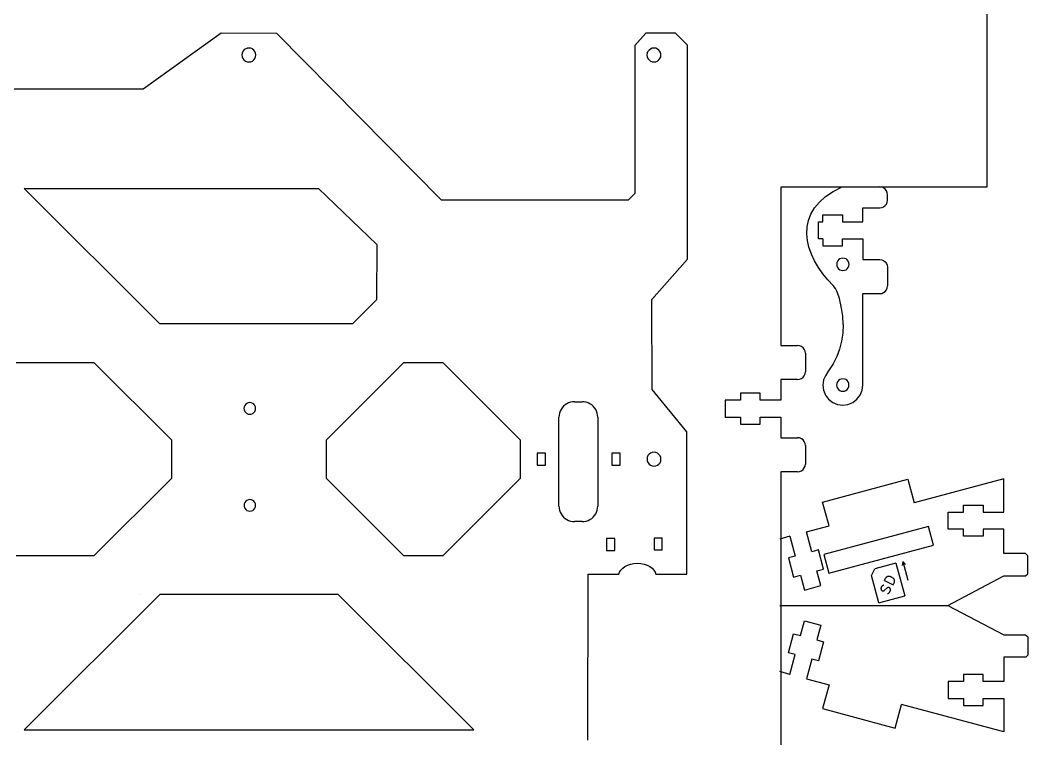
# Model space of a CAD drawing. Extents: x 0 to 869, y 0 to 544.
# Drawn here: x 609 to 869, y 209 to 394.4 of the extents above; entities that cross this region are included whole.
import ezdxf

# ---------------------------------------------------------------- set-up
doc = ezdxf.new("R2010")
doc.units = 0
doc.layers.get('0').update_dxf_attribs({"linetype": 'CONTINUOUS'})

msp = doc.modelspace()

# ---------------------------------------------------------------- linework, layer by layer
at = {"color": 4}
for p, q in [((858.435, 401.267), (858.435, 351.361)), ((858.435, 351.361), (805.24, 351.361)), ((805.24, 351.361), (805.24, 310.484)), ((805.24, 310.484), (809.59, 310.484)), ((810.108, 310.417), (809.59, 310.484)), ((810.592, 310.217), (810.108, 310.417)), ((811.004, 309.899), (810.592, 310.217)), ((811.322, 309.484), (811.004, 309.899)), ((811.523, 309.002), (811.322, 309.484)), ((811.59, 308.485), (811.523, 309.002)), ((811.59, 308.485), (811.59, 303.685)), ((809.59, 301.684), (805.24, 301.684)), ((805.24, 301.684), (805.24, 296.384)), ((809.59, 301.684), (810.108, 301.753)), ((810.108, 301.753), (810.592, 301.953)), ((810.592, 301.953), (811.004, 302.27)), ((811.004, 302.27), (811.322, 302.685)), ((811.322, 302.685), (811.523, 303.167)), ((811.523, 303.167), (811.59, 303.685)), ((790.889, 296.384), (790.889, 291.984)), ((794.84, 296.384), (790.889, 296.384)), ((794.84, 298.184), (794.84, 296.384)), ((799.941, 298.184), (794.84, 298.184)), ((799.941, 296.384), (799.941, 298.184)), ((805.24, 296.384), (799.941, 296.384)), ((790.889, 291.984), (794.84, 291.984)), ((794.84, 291.984), (794.84, 290.184)), ((799.941, 290.184), (799.941, 291.984)), ((799.941, 291.984), (805.24, 291.984)), ((805.24, 291.984), (805.24, 286.684)), ((794.84, 290.184), (799.941, 290.184)), ((805.24, 286.684), (809.59, 286.684)), ((810.108, 286.617), (809.59, 286.684)), ((810.592, 286.417), (810.108, 286.617)), ((811.004, 286.099), (810.592, 286.417)), ((811.322, 285.685), (811.004, 286.099)), ((811.523, 285.201), (811.322, 285.685)), ((811.59, 284.685), (811.523, 285.201)), ((811.59, 284.685), (811.59, 279.885)), ((810.108, 277.953), (810.592, 278.153)), ((810.592, 278.153), (811.004, 278.47)), ((811.004, 278.47), (811.322, 278.885)), ((811.322, 278.885), (811.523, 279.367)), ((811.523, 279.367), (811.59, 279.885)), ((809.59, 277.884), (805.24, 277.884)), ((805.24, 277.884), (805.24, 204.035)), ((809.59, 277.884), (810.108, 277.953))]:
    msp.add_line(p, q, dxfattribs=at)
at = {"color": 2}
for p, q in [((660.915, 391.061), (640.764, 376.594)), ((675.231, 390.991), (660.915, 391.061)), ((717.726, 347.974), (675.231, 390.991)), ((770.445, 391.068), (767.609, 387.862)), ((778.076, 391.068), (770.445, 391.068)), ((781.219, 387.925), (778.076, 391.068)), ((767.609, 387.862), (767.609, 349.656)), ((781.219, 332.705), (781.219, 387.925)), ((640.764, 376.594), (587.192, 376.611)), ((767.609, 349.656), (765.895, 347.966)), ((765.895, 347.966), (717.726, 347.974)), ((771.998, 322.352), (781.219, 332.705)), ((772.065, 299.102), (771.998, 322.352)), ((781.054, 288.227), (772.065, 299.102)), ((781.025, 251.429), (781.054, 288.227)), ((763.676, 251.998), (764.011, 252.532)), ((764.011, 252.532), (764.466, 253.015)), ((764.466, 253.015), (765.023, 253.436)), ((765.023, 253.436), (765.701, 253.784)), ((765.701, 253.784), (766.477, 254.047)), ((766.477, 254.047), (767.334, 254.212)), ((767.334, 254.212), (768.255, 254.27)), ((768.255, 254.27), (769.176, 254.212)), ((769.176, 254.212), (770.033, 254.047)), ((770.033, 254.047), (770.809, 253.784)), ((770.809, 253.784), (771.486, 253.436)), ((771.486, 253.436), (772.044, 253.015)), ((772.044, 253.015), (772.499, 252.532)), ((772.499, 252.532), (772.83, 251.998)), ((755.484, 208.594), (755.526, 251.46)), ((755.526, 251.46), (763.453, 251.438)), ((763.453, 251.438), (763.676, 251.998)), ((772.83, 251.998), (773.045, 251.434)), ((773.045, 251.434), (781.025, 251.429))]:
    msp.add_line(p, q, dxfattribs=at)
at = {"color": 0}
for p, q in [((666.298, 385.897), (666.238, 385.431)), ((666.238, 385.431), (666.298, 384.969)), ((666.478, 386.33), (666.298, 385.897)), ((666.298, 384.969), (666.478, 384.535)), ((666.764, 386.701), (666.478, 386.33)), ((667.138, 386.987), (666.764, 386.701)), ((667.138, 386.987), (667.572, 387.167)), ((668.038, 387.23), (667.572, 387.167)), ((668.503, 387.167), (668.038, 387.23)), ((668.937, 386.987), (668.503, 387.167)), ((668.973, 386.955), (668.937, 386.987)), ((669.311, 386.701), (668.973, 386.955)), ((669.597, 386.33), (669.311, 386.701)), ((669.777, 385.897), (669.597, 386.33)), ((669.597, 384.535), (669.777, 384.969)), ((669.837, 385.431), (669.777, 385.897)), ((669.777, 384.969), (669.837, 385.431)), ((770.791, 385.882), (770.731, 385.417)), ((770.731, 385.417), (770.791, 384.951)), ((770.791, 385.882), (770.971, 386.313)), ((770.791, 384.951), (770.971, 384.517)), ((771.26, 386.687), (770.971, 386.313)), ((771.631, 386.973), (771.26, 386.687)), ((772.065, 387.152), (771.631, 386.973)), ((772.111, 387.152), (772.065, 387.152)), ((772.53, 387.212), (772.111, 387.152)), ((772.996, 387.152), (772.53, 387.212)), ((773.43, 386.973), (772.996, 387.152)), ((773.804, 386.687), (773.43, 386.973)), ((774.09, 386.313), (773.804, 386.687)), ((774.27, 385.882), (774.09, 386.313)), ((774.09, 384.517), (774.27, 384.951)), ((774.33, 385.417), (774.27, 385.882)), ((774.27, 384.951), (774.33, 385.417)), ((666.478, 384.535), (666.764, 384.161)), ((666.764, 384.161), (667.138, 383.875)), ((667.138, 383.875), (667.572, 383.695)), ((667.572, 383.695), (668.038, 383.635)), ((668.038, 383.635), (668.503, 383.695)), ((668.503, 383.695), (668.937, 383.875)), ((668.937, 383.875), (669.311, 384.161)), ((669.311, 384.161), (669.597, 384.535)), ((770.971, 384.517), (771.26, 384.147)), ((771.26, 384.147), (771.631, 383.861)), ((771.631, 383.861), (772.065, 383.681)), ((772.065, 383.681), (772.53, 383.621)), ((772.53, 383.621), (772.996, 383.681)), ((772.996, 383.681), (773.43, 383.861)), ((773.43, 383.861), (773.804, 384.147)), ((773.804, 384.147), (774.09, 384.517)), ((820.487, 332.796), (820.155, 332.543)), ((820.872, 332.956), (820.487, 332.796)), ((821.284, 333.011), (820.872, 332.956)), ((821.701, 332.956), (821.284, 333.011)), ((822.085, 332.796), (821.701, 332.956)), ((822.413, 332.543), (822.085, 332.796)), ((819.743, 331.825), (819.69, 331.411)), ((819.69, 331.411), (819.743, 330.997)), ((819.901, 332.21), (819.743, 331.825)), ((819.743, 330.997), (819.901, 330.611)), ((820.155, 332.543), (819.901, 332.21)), ((819.901, 330.611), (820.155, 330.28)), ((820.155, 330.28), (820.487, 330.025)), ((822.085, 330.025), (822.413, 330.28)), ((822.667, 332.21), (822.413, 332.543)), ((822.413, 330.28), (822.667, 330.611)), ((822.829, 331.825), (822.667, 332.21)), ((822.667, 330.611), (822.829, 330.997)), ((822.882, 331.411), (822.829, 331.825)), ((822.829, 330.997), (822.882, 331.411)), ((820.487, 330.025), (820.872, 329.865)), ((820.872, 329.865), (821.284, 329.811)), ((821.284, 329.811), (821.701, 329.865)), ((821.701, 329.865), (822.085, 330.025)), ((820.452, 301.655), (820.12, 301.402)), ((820.836, 301.815), (820.452, 301.655)), ((821.249, 301.87), (820.836, 301.815)), ((821.665, 301.815), (821.249, 301.87)), ((822.046, 301.655), (821.665, 301.815)), ((822.378, 301.402), (822.046, 301.655)), ((819.707, 300.684), (819.654, 300.27)), ((819.654, 300.27), (819.707, 299.855)), ((819.866, 301.07), (819.707, 300.684)), ((819.707, 299.855), (819.866, 299.47)), ((820.12, 301.402), (819.866, 301.07)), ((819.866, 299.47), (820.12, 299.139)), ((820.12, 299.139), (820.452, 298.884)), ((822.046, 298.884), (822.378, 299.139)), ((822.632, 301.07), (822.378, 301.402)), ((822.378, 299.139), (822.632, 299.47)), ((822.791, 300.684), (822.632, 301.07)), ((822.632, 299.47), (822.791, 299.855)), ((822.847, 300.27), (822.791, 300.684)), ((822.791, 299.855), (822.847, 300.27)), ((820.452, 298.884), (820.836, 298.724)), ((820.836, 298.724), (821.249, 298.67)), ((821.249, 298.67), (821.665, 298.724)), ((821.665, 298.724), (822.046, 298.884)), ((666.831, 294.618), (666.782, 294.229)), ((666.782, 294.229), (666.831, 293.841)), ((666.983, 294.979), (666.831, 294.618)), ((666.831, 293.841), (666.983, 293.479)), ((667.219, 295.29), (666.983, 294.979)), ((667.53, 295.529), (667.219, 295.29)), ((667.893, 295.678), (667.53, 295.529)), ((668.281, 295.73), (667.893, 295.678)), ((668.669, 295.678), (668.281, 295.73)), ((669.029, 295.529), (668.669, 295.678)), ((669.339, 295.29), (669.029, 295.529)), ((669.579, 294.979), (669.339, 295.29)), ((669.731, 294.618), (669.579, 294.979)), ((669.579, 293.479), (669.731, 293.841)), ((669.78, 294.229), (669.731, 294.618)), ((669.731, 293.841), (669.78, 294.229)), ((748.573, 293.967), (748.344, 293.499)), ((748.866, 294.401), (748.573, 293.967)), ((749.208, 294.794), (748.866, 294.401)), ((749.603, 295.138), (749.208, 294.794)), ((750.037, 295.43), (749.603, 295.138)), ((750.506, 295.66), (750.037, 295.43)), ((751.004, 295.827), (750.506, 295.66)), ((751.515, 295.929), (751.004, 295.827)), ((752.038, 295.964), (751.515, 295.929)), ((752.038, 295.964), (754.038, 295.964)), ((754.56, 295.929), (754.038, 295.964)), ((755.071, 295.827), (754.56, 295.929)), ((755.569, 295.66), (755.071, 295.827)), ((756.038, 295.43), (755.569, 295.66)), ((756.472, 295.138), (756.038, 295.43)), ((756.867, 294.794), (756.472, 295.138)), ((757.213, 294.401), (756.867, 294.794)), ((757.502, 293.967), (757.213, 294.401)), ((757.735, 293.499), (757.502, 293.967)), ((666.983, 293.479), (667.219, 293.168)), ((667.219, 293.168), (667.53, 292.93)), ((667.53, 292.93), (667.893, 292.781)), ((667.893, 292.781), (668.281, 292.73)), ((668.281, 292.73), (668.669, 292.781)), ((668.669, 292.781), (669.029, 292.93)), ((669.029, 292.93), (669.339, 293.168)), ((669.339, 293.168), (669.579, 293.479)), ((748.072, 292.493), (748.037, 291.972)), ((748.037, 269.018), (748.037, 291.972)), ((748.175, 293.005), (748.072, 292.493)), ((748.344, 293.499), (748.175, 293.005)), ((757.901, 293.005), (757.735, 293.499)), ((758.003, 292.493), (757.901, 293.005)), ((758.038, 291.972), (758.003, 292.493)), ((758.038, 291.972), (758.038, 269.018)), ((744.566, 282.649), (742.428, 282.649)), ((742.428, 282.649), (742.428, 279.623)), ((744.566, 279.623), (744.566, 282.649)), ((763.785, 282.655), (761.651, 282.655)), ((761.651, 282.655), (761.651, 279.63)), ((763.785, 279.63), (763.785, 282.655)), ((770.816, 281.614), (770.749, 281.15)), ((770.749, 281.15), (770.805, 280.684)), ((770.999, 282.046), (770.816, 281.614)), ((771.289, 282.415), (770.999, 282.046)), ((771.666, 282.696), (771.289, 282.415)), ((772.104, 282.871), (771.666, 282.696)), ((772.569, 282.926), (772.104, 282.871)), ((773.035, 282.86), (772.569, 282.926)), ((773.465, 282.676), (773.035, 282.86)), ((773.836, 282.386), (773.465, 282.676)), ((774.118, 282.011), (773.836, 282.386)), ((774.291, 281.576), (774.118, 282.011)), ((774.28, 280.646), (774.347, 281.11)), ((774.347, 281.11), (774.291, 281.576)), ((742.428, 279.623), (744.566, 279.623)), ((761.651, 279.63), (763.785, 279.63)), ((770.805, 280.684), (770.978, 280.25)), ((770.978, 280.25), (771.26, 279.874)), ((771.26, 279.874), (771.631, 279.585)), ((771.631, 279.585), (772.061, 279.4)), ((772.061, 279.4), (772.527, 279.334)), ((772.527, 279.334), (772.993, 279.39)), ((772.993, 279.39), (773.43, 279.565)), ((773.43, 279.565), (773.807, 279.847)), ((773.807, 279.847), (774.097, 280.215)), ((774.097, 280.215), (774.28, 280.646)), ((667.54, 270.518), (667.23, 270.28)), ((667.904, 270.669), (667.54, 270.518)), ((668.292, 270.72), (667.904, 270.669)), ((668.68, 270.669), (668.292, 270.72)), ((669.043, 270.518), (668.68, 270.669)), ((669.354, 270.28), (669.043, 270.518)), ((666.842, 269.608), (666.792, 269.221)), ((666.792, 269.221), (666.842, 268.832)), ((666.993, 269.97), (666.842, 269.608)), ((666.842, 268.832), (666.993, 268.471)), ((667.23, 270.28), (666.993, 269.97)), ((666.993, 268.471), (667.23, 268.159)), ((667.23, 268.159), (667.54, 267.921)), ((667.54, 267.921), (667.904, 267.771)), ((667.904, 267.771), (668.292, 267.72)), ((668.292, 267.72), (668.68, 267.771)), ((668.68, 267.771), (669.043, 267.921)), ((669.043, 267.921), (669.354, 268.159)), ((669.59, 269.97), (669.354, 270.28)), ((669.354, 268.159), (669.59, 268.471)), ((669.742, 269.608), (669.59, 269.97)), ((669.59, 268.471), (669.742, 268.832)), ((669.791, 269.221), (669.742, 269.608)), ((669.742, 268.832), (669.791, 269.221)), ((748.037, 269.018), (748.072, 268.497)), ((748.072, 268.497), (748.175, 267.984)), ((748.175, 267.984), (748.344, 267.49)), ((757.735, 267.49), (757.901, 267.984)), ((757.901, 267.984), (758.003, 268.497)), ((758.003, 268.497), (758.038, 269.018)), ((748.344, 267.49), (748.573, 267.021)), ((748.573, 267.021), (748.866, 266.587)), ((748.866, 266.587), (749.208, 266.194)), ((749.208, 266.194), (749.603, 265.851)), ((749.603, 265.851), (750.037, 265.561)), ((750.037, 265.561), (750.506, 265.329)), ((750.506, 265.329), (751.004, 265.162)), ((751.004, 265.162), (751.515, 265.06)), ((754.56, 265.06), (755.071, 265.162)), ((755.071, 265.162), (755.569, 265.329)), ((755.569, 265.329), (756.038, 265.561)), ((756.038, 265.561), (756.472, 265.851)), ((756.472, 265.851), (756.867, 266.194)), ((756.867, 266.194), (757.213, 266.587)), ((757.213, 266.587), (757.502, 267.021)), ((757.502, 267.021), (757.735, 267.49)), ((751.515, 265.06), (752.038, 265.026)), ((754.038, 265.026), (752.038, 265.026)), ((754.038, 265.026), (754.56, 265.06)), ((843.386, 263.776), (816.342, 256.509)), ((844.677, 258.969), (843.386, 263.776)), ((760.282, 260.63), (760.282, 257.604)), ((762.416, 260.63), (760.282, 260.63)), ((762.416, 257.604), (762.416, 260.63)), ((772.552, 260.741), (772.552, 257.715)), ((774.686, 260.741), (772.552, 260.741)), ((774.686, 257.715), (774.686, 260.741)), ((760.282, 257.604), (762.416, 257.604)), ((772.552, 257.715), (774.686, 257.715)), ((817.633, 251.703), (844.677, 258.969)), ((816.342, 256.509), (817.633, 251.703)), ((640.108, 246.2), (640.041, 246.2)), ((805.032, 243.417), (848.339, 243.417))]:
    msp.add_line(p, q, dxfattribs=at)
at = {"color": 3}
for p, q in [((610.041, 350.991), (685.959, 350.991)), ((610.041, 350.991), (645.04, 316.06)), ((685.959, 350.991), (701.008, 336.553)), ((701.008, 336.553), (701.005, 322.265)), ((701.005, 322.265), (694.792, 316.06)), ((694.792, 316.06), (645.037, 316.06))]:
    msp.add_line(p, q, dxfattribs=at)
at = {"color": 5}
for p, q in [((818.783, 350.199), (821.119, 351.378)), ((831.303, 351.31), (830.788, 351.379)), ((831.787, 351.11), (831.303, 351.31)), ((832.199, 350.793), (831.787, 351.11)), ((815.227, 347.486), (816.825, 348.897)), ((816.825, 348.897), (818.783, 350.199)), ((832.517, 350.379), (832.199, 350.793)), ((832.718, 349.898), (832.517, 350.379)), ((832.788, 349.379), (832.718, 349.898)), ((832.788, 347.967), (832.788, 349.379)), ((813.022, 344.396), (813.964, 345.981)), ((813.964, 345.981), (815.227, 347.486)), ((826.449, 342.36), (826.449, 345.966)), ((826.449, 345.966), (830.792, 345.966)), ((830.792, 345.966), (831.307, 346.035)), ((831.307, 346.035), (831.79, 346.235)), ((831.79, 346.235), (832.203, 346.552)), ((832.203, 346.552), (832.52, 346.966)), ((832.52, 346.966), (832.718, 347.449)), ((832.718, 347.449), (832.788, 347.967)), ((812.387, 342.748), (813.022, 344.396)), ((816.07, 344.159), (821.161, 344.161)), ((816.07, 342.36), (816.07, 344.159)), ((821.161, 344.161), (821.161, 342.36)), ((811.957, 339.316), (812.038, 341.049)), ((812.038, 341.049), (812.387, 342.748)), ((814.952, 337.96), (814.952, 342.36)), ((814.952, 342.36), (816.07, 342.36)), ((821.161, 342.36), (826.449, 342.36)), ((812.126, 337.561), (811.957, 339.316)), ((816.07, 337.96), (814.952, 337.96)), ((816.07, 337.96), (816.07, 336.16)), ((821.161, 336.16), (821.161, 337.96)), ((821.161, 337.96), (826.449, 337.96)), ((826.449, 337.96), (826.449, 332.66)), ((812.528, 335.802), (812.126, 337.561)), ((813.142, 334.049), (812.528, 335.802)), ((816.07, 336.16), (821.161, 336.16)), ((813.954, 332.321), (813.142, 334.049)), ((814.945, 330.631), (813.954, 332.321)), ((816.095, 328.993), (814.945, 330.631)), ((826.449, 332.66), (830.792, 332.66)), ((830.792, 332.66), (831.307, 332.592)), ((831.307, 332.592), (831.79, 332.393)), ((831.79, 332.393), (832.203, 332.074)), ((832.203, 332.074), (832.52, 331.661)), ((832.52, 331.661), (832.718, 331.178)), ((832.718, 331.178), (832.788, 330.66)), ((832.788, 330.66), (832.788, 325.86)), ((817.39, 327.423), (816.095, 328.993)), ((818.808, 325.935), (817.39, 327.423)), ((819.386, 325.155), (818.808, 325.935)), ((819.831, 324.31), (819.386, 325.155)), ((832.52, 324.86), (832.718, 325.342)), ((832.718, 325.342), (832.788, 325.86)), ((820.417, 322.588), (819.831, 324.31)), ((820.928, 320.115), (820.417, 322.588)), ((826.445, 300.269), (826.445, 323.86)), ((826.445, 323.86), (830.792, 323.86)), ((830.792, 323.86), (831.307, 323.929)), ((831.307, 323.929), (831.79, 324.128)), ((831.79, 324.128), (832.203, 324.445)), ((832.203, 324.445), (832.52, 324.86)), ((821.249, 318.015), (820.928, 320.115)), ((821.358, 315.853), (821.249, 318.015)), ((821.358, 315.853), (821.249, 313.69)), ((821.249, 313.69), (820.928, 311.59)), ((820.409, 309.563), (819.697, 307.619)), ((820.928, 311.59), (820.409, 309.563)), ((819.697, 307.619), (818.808, 305.77)), ((628.04, 306.08), (628.11, 306.08)), ((818.808, 305.77), (817.428, 303.666)), ((816.264, 301.608), (816.091, 300.27)), ((816.779, 302.627), (816.264, 301.608)), ((817.428, 303.666), (816.779, 302.627)), ((816.091, 300.27), (816.264, 298.932)), ((826.234, 298.932), (826.445, 300.269)), ((816.264, 298.932), (816.783, 297.685)), ((816.783, 297.685), (817.601, 296.614)), ((817.601, 296.614), (818.67, 295.792)), ((823.831, 295.792), (824.9, 296.614)), ((824.9, 296.614), (825.719, 297.685)), ((825.719, 297.685), (826.234, 298.932)), ((818.67, 295.792), (819.916, 295.276)), ((819.916, 295.276), (821.249, 295.1)), ((821.249, 295.1), (822.586, 295.276)), ((822.586, 295.276), (823.831, 295.792)), ((816.049, 270.064), (838.055, 275.974)), ((838.055, 275.974), (839.699, 269.856)), ((862.792, 276.068), (839.699, 269.856)), ((862.782, 267.483), (862.792, 276.068)), ((817.693, 263.944), (816.049, 270.064)), ((852.375, 267.474), (852.375, 269.274)), ((852.375, 269.274), (857.476, 269.274)), ((857.476, 269.274), (857.476, 267.474)), ((848.427, 263.075), (848.427, 267.474)), ((848.427, 267.474), (852.375, 267.474)), ((857.476, 267.474), (862.782, 267.483)), ((811.858, 262.377), (817.697, 263.945)), ((852.375, 263.075), (848.427, 263.075)), ((852.375, 261.275), (852.375, 263.075)), ((862.782, 263.084), (857.476, 263.075)), ((857.476, 263.075), (857.476, 261.275)), ((862.774, 256.76), (862.782, 263.084)), ((807.611, 261.235), (805.032, 260.489)), ((807.611, 261.235), (808.983, 256.117)), ((813.234, 257.258), (811.858, 262.377)), ((857.476, 261.275), (852.375, 261.275)), ((814.973, 257.725), (813.234, 257.258)), ((816.296, 252.8), (814.973, 257.725)), ((808.983, 256.117), (807.244, 255.65)), ((807.244, 255.65), (808.57, 250.724)), ((868.415, 256.757), (862.774, 256.76)), ((868.98, 256.197), (868.415, 256.757)), ((868.98, 251.58), (868.98, 256.197)), ((814.557, 252.332), (816.296, 252.8)), ((815.58, 248.518), (814.557, 252.332)), ((808.57, 250.724), (810.306, 251.192)), ((810.306, 251.192), (811.332, 247.376)), ((848.339, 243.41), (862.767, 251)), ((862.767, 251), (868.412, 250.996)), ((868.412, 250.996), (868.98, 251.58)), ((811.332, 247.376), (815.58, 248.518)), ((848.339, 243.417), (862.778, 235.818)), ((810.306, 235.636), (811.332, 239.451)), ((811.332, 239.451), (815.58, 238.308)), ((815.58, 238.308), (814.557, 234.494)), ((807.244, 231.177), (808.567, 236.102)), ((808.567, 236.102), (810.306, 235.636)), ((814.557, 234.494), (816.296, 234.027)), ((816.296, 234.027), (814.973, 229.102)), ((862.778, 235.818), (868.422, 235.815)), ((868.422, 235.815), (868.987, 235.257)), ((868.987, 235.257), (868.987, 230.609)), ((808.983, 230.71), (807.244, 231.177)), ((807.611, 225.592), (808.983, 230.71)), ((813.234, 229.569), (811.858, 224.451)), ((814.973, 229.102), (813.234, 229.569)), ((868.426, 230.063), (862.782, 230.063)), ((862.782, 230.063), (862.782, 223.745)), ((868.987, 230.609), (868.426, 230.063)), ((807.611, 225.592), (805.032, 226.337)), ((811.858, 224.449), (817.693, 222.881)), ((852.375, 223.752), (848.427, 223.752)), ((848.427, 223.752), (848.427, 219.352)), ((857.476, 225.552), (852.375, 225.552)), ((852.375, 225.552), (852.375, 223.752)), ((857.476, 223.751), (857.476, 225.552)), ((862.782, 223.745), (857.476, 223.751)), ((817.693, 222.883), (816.049, 216.763)), ((848.427, 219.352), (852.375, 219.352)), ((852.375, 219.352), (852.375, 217.552)), ((857.476, 217.552), (857.476, 219.352)), ((857.476, 219.352), (862.782, 219.345)), ((862.782, 219.345), (862.789, 210.778)), ((816.049, 216.763), (834.785, 211.729)), ((834.785, 211.729), (836.429, 217.848)), ((862.789, 210.778), (836.429, 217.848)), ((852.375, 217.552), (857.476, 217.552))]:
    msp.add_line(p, q, dxfattribs=at)
at = {"color": 6}
for p, q in [((608.037, 306.08), (628.04, 306.08)), ((628.04, 306.08), (648.039, 286.121)), ((688.037, 286.121), (708.039, 306.08)), ((708.039, 306.08), (718.037, 306.08)), ((718.037, 306.08), (738.039, 286.121)), ((728.109, 296.101), (728.109, 296.03)), ((648.039, 286.121), (648.039, 276.141)), ((688.037, 276.141), (688.037, 286.121)), ((738.039, 286.121), (738.039, 276.141)), ((648.039, 276.141), (628.04, 256.18)), ((708.039, 256.18), (688.037, 276.141)), ((738.039, 276.141), (718.037, 256.18)), ((728.109, 266.23), (728.109, 266.16)), ((628.04, 256.18), (608.037, 256.18)), ((718.037, 256.18), (708.039, 256.18)), ((645.04, 246.2), (610.041, 211.27)), ((691.039, 246.2), (645.04, 246.2)), ((726.038, 211.27), (691.039, 246.2)), ((610.041, 211.27), (726.038, 211.27))]:
    msp.add_line(p, q, dxfattribs=at)
at = {"color": 1}
for p, q in [((836.757, 254.77), (836.584, 253.717)), ((836.757, 254.77), (837.438, 253.946)), ((836.757, 254.77), (838.059, 249.925)), ((828.682, 251.112), (829.476, 252.814)), ((834.947, 254.285), (829.476, 252.814)), ((834.947, 254.285), (837.216, 245.834)), ((830.576, 244.051), (828.682, 251.112)), ((831.995, 249.807), (832.287, 250.438)), ((831.995, 249.807), (834.263, 248.751)), ((832.333, 250.505), (832.287, 250.438)), ((832.383, 250.569), (832.333, 250.505)), ((832.436, 250.628), (832.383, 250.569)), ((832.496, 250.682), (832.436, 250.628)), ((832.563, 250.731), (832.496, 250.682)), ((832.63, 250.774), (832.563, 250.731)), ((832.7, 250.81), (832.63, 250.774)), ((832.774, 250.84), (832.7, 250.81)), ((832.852, 250.863), (832.774, 250.84)), ((832.93, 250.88), (832.852, 250.863)), ((833.011, 250.89), (832.93, 250.88)), ((833.092, 250.892), (833.011, 250.89)), ((833.212, 250.876), (833.092, 250.892)), ((833.332, 250.854), (833.212, 250.876)), ((833.448, 250.825), (833.332, 250.854)), ((833.565, 250.789), (833.448, 250.825)), ((833.677, 250.746), (833.565, 250.789)), ((833.79, 250.698), (833.677, 250.746)), ((833.896, 250.644), (833.79, 250.698)), ((834.002, 250.584), (833.896, 250.644)), ((834.104, 250.519), (834.002, 250.585)), ((834.203, 250.448), (834.104, 250.519)), ((834.295, 250.372), (834.203, 250.448)), ((834.386, 250.29), (834.295, 250.372)), ((834.436, 250.227), (834.386, 250.29)), ((834.482, 250.159), (834.436, 250.227)), ((834.517, 250.089), (834.482, 250.159)), ((834.549, 250.015), (834.517, 250.089)), ((834.573, 249.937), (834.549, 250.015)), ((834.591, 249.859), (834.573, 249.937)), ((834.602, 249.78), (834.591, 249.859)), ((834.595, 249.539), (834.605, 249.619)), ((834.609, 249.699), (834.602, 249.78)), ((834.605, 249.619), (834.609, 249.699)), ((831.109, 247.865), (831.099, 247.781)), ((831.099, 247.781), (831.099, 247.697)), ((831.099, 247.697), (831.109, 247.614)), ((831.13, 247.946), (831.109, 247.865)), ((831.109, 247.614), (831.13, 247.533)), ((831.162, 248.024), (831.13, 247.946)), ((831.13, 247.531), (831.162, 247.454)), ((831.162, 248.025), (831.25, 248.208)), ((831.162, 247.454), (831.204, 247.38)), ((831.204, 247.381), (831.254, 247.314)), ((831.278, 248.262), (831.25, 248.207)), ((831.254, 247.314), (831.314, 247.253)), ((831.314, 248.313), (831.282, 248.262)), ((831.353, 248.363), (831.314, 248.314)), ((831.314, 247.252), (831.381, 247.2)), ((831.391, 248.407), (831.353, 248.363)), ((831.377, 247.201), (831.451, 247.155)), ((831.437, 248.449), (831.391, 248.408)), ((831.487, 248.486), (831.437, 248.449)), ((831.451, 247.157), (831.49, 247.144)), ((831.54, 248.52), (831.487, 248.486)), ((831.49, 247.144), (831.533, 247.135)), ((831.533, 247.135), (831.575, 247.128)), ((831.592, 248.547), (831.54, 248.52)), ((831.575, 247.128), (831.617, 247.125)), ((831.649, 248.572), (831.592, 248.549)), ((831.617, 247.125), (831.659, 247.125)), ((831.709, 248.59), (831.649, 248.572)), ((831.659, 247.125), (831.702, 247.129)), ((831.702, 247.129), (831.744, 247.136)), ((831.769, 248.604), (831.709, 248.59)), ((831.744, 247.136), (831.783, 247.147)), ((831.832, 248.612), (831.769, 248.604)), ((831.783, 247.147), (831.825, 247.161)), ((831.825, 247.159), (831.864, 247.176)), ((831.864, 247.176), (831.899, 247.197)), ((831.899, 247.197), (831.935, 247.219)), ((831.938, 247.219), (832.735, 247.933)), ((832.771, 247.954), (832.735, 247.933)), ((832.806, 247.975), (832.771, 247.954)), ((832.845, 247.992), (832.806, 247.974)), ((832.887, 248.004), (832.845, 247.992)), ((832.926, 248.015), (832.887, 248.006)), ((832.968, 248.022), (832.926, 248.015)), ((833.011, 248.026), (832.968, 248.022)), ((833.053, 248.026), (833.014, 248.026)), ((833.095, 248.024), (833.053, 248.026)), ((833.138, 248.017), (833.099, 248.024)), ((833.18, 248.007), (833.138, 248.017)), ((833.222, 247.995), (833.18, 248.007)), ((833.293, 247.951), (833.219, 247.996)), ((833.356, 247.898), (833.293, 247.951)), ((833.416, 247.837), (833.356, 247.898)), ((833.399, 246.899), (833.508, 247.128)), ((833.466, 247.771), (833.416, 247.839)), ((833.508, 247.697), (833.466, 247.771)), ((833.54, 247.62), (833.508, 247.698)), ((833.508, 247.128), (833.54, 247.206)), ((833.561, 247.539), (833.54, 247.62)), ((833.54, 247.206), (833.561, 247.288)), ((833.572, 247.456), (833.561, 247.539)), ((833.561, 247.288), (833.572, 247.372)), ((833.572, 247.372), (833.572, 247.456)), ((834.263, 248.751), (834.556, 249.384)), ((834.556, 249.384), (834.577, 249.461)), ((834.577, 249.461), (834.595, 249.539)), ((830.576, 244.051), (837.216, 245.834)), ((832.82, 246.491), (832.88, 246.499)), ((832.88, 246.501), (832.94, 246.514)), ((832.94, 246.514), (832.997, 246.532)), ((832.997, 246.532), (833.056, 246.557)), ((833.056, 246.556), (833.109, 246.585)), ((833.109, 246.585), (833.162, 246.618)), ((833.162, 246.618), (833.212, 246.657)), ((833.212, 246.657), (833.258, 246.698)), ((833.258, 246.698), (833.3, 246.743)), ((833.3, 246.743), (833.335, 246.791)), ((833.335, 246.791), (833.37, 246.844)), ((833.37, 246.844), (833.399, 246.899))]:
    msp.add_line(p, q, dxfattribs=at)

doc.saveas('drawing.dxf')
